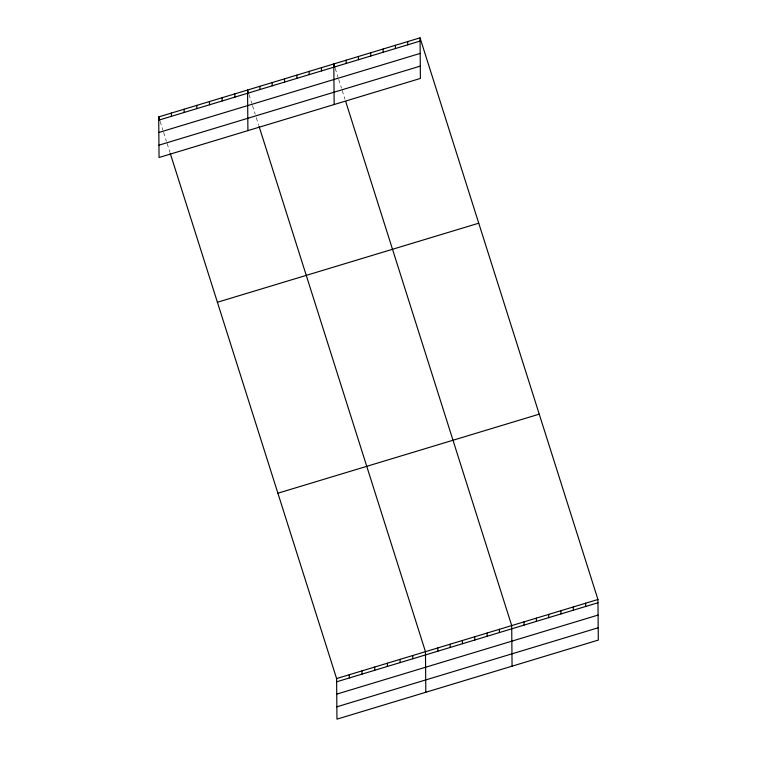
<?xml version="1.0" encoding="UTF-8"?>
<svg xmlns="http://www.w3.org/2000/svg" width="757" height="757" viewBox="0 0 757 757"><rect width="100%" height="100%" fill="white"/><g stroke="black" fill="none" stroke-linecap="round" stroke-linejoin="round"><path stroke-width="0.57" stroke-dasharray="3.79 2.84" d="M335.2 68.357L337.991 77.176M338.691 79.39L341.483 88.209M342.183 90.414L344.984 99.243M248.949 94.445L251.75 103.274M252.45 105.478L255.241 114.298M256.292 117.609L258.733 125.331M160.096 121.328L162.887 130.147M163.588 132.361L166.389 141.18M167.079 143.385L169.88 152.214"/><path stroke-width="1.14" d="M420.04 37.85L420.4 78.435L159.055 157.503L158.696 116.909L420.04 37.85L597.945 599.497L598.304 640.091L336.96 719.15L336.6 678.565L170.23 153.321M158.724 120.155L420.069 41.086M158.828 132.475L420.182 53.416M158.942 145.174L420.286 66.114M217.401 302.261L478.755 223.192M277.895 493.214L539.239 414.155M336.6 678.565L597.945 599.497M336.628 681.802L597.973 602.742M336.742 694.122L598.087 615.062M336.846 706.82L598.2 627.761M334.849 67.25L333.799 63.938L334.149 104.532M345.684 101.447L511.704 625.594L512.063 666.179M248.599 93.338L247.558 90.026L247.908 130.62M259.083 126.438L425.462 651.682L425.812 692.267M158.696 116.909L159.746 120.221M585.625 603.225L585.653 606.471M573.304 606.953L573.333 610.189M560.984 610.681L561.013 613.918M548.664 614.41L548.693 617.646M536.344 618.138L536.372 621.374M524.024 621.866L524.052 625.102M499.383 629.313L499.412 632.559M487.063 633.041L487.092 636.287M474.743 636.769L474.771 640.015M462.423 640.498L462.451 643.734M450.103 644.226L450.131 647.462M437.783 647.954L437.811 651.19M407.72 41.578L407.749 44.814M412.764 655.524L412.792 658.76M395.4 45.306L395.428 48.543M400.075 659.356L400.103 662.602M383.08 49.035L383.108 52.271M387.376 663.198L387.404 666.444M370.76 52.763L370.788 55.999M374.687 667.04L374.715 670.276M358.44 56.482L358.468 59.727M361.988 670.882L362.016 674.118M346.119 60.21L346.148 63.456M349.299 674.724L349.327 677.96M321.479 67.666L321.507 70.912M309.159 71.395L309.187 74.631M296.839 75.123L296.867 78.359M284.518 78.851L284.547 82.087M272.198 82.579L272.227 85.815M259.878 86.307L259.906 89.544M234.859 93.868L234.888 97.114M222.17 97.71L222.198 100.946M209.471 101.552L209.5 104.788M196.782 105.393L196.811 108.63M184.083 109.235L184.112 112.471M171.394 113.067L171.423 116.313"/></g></svg>
